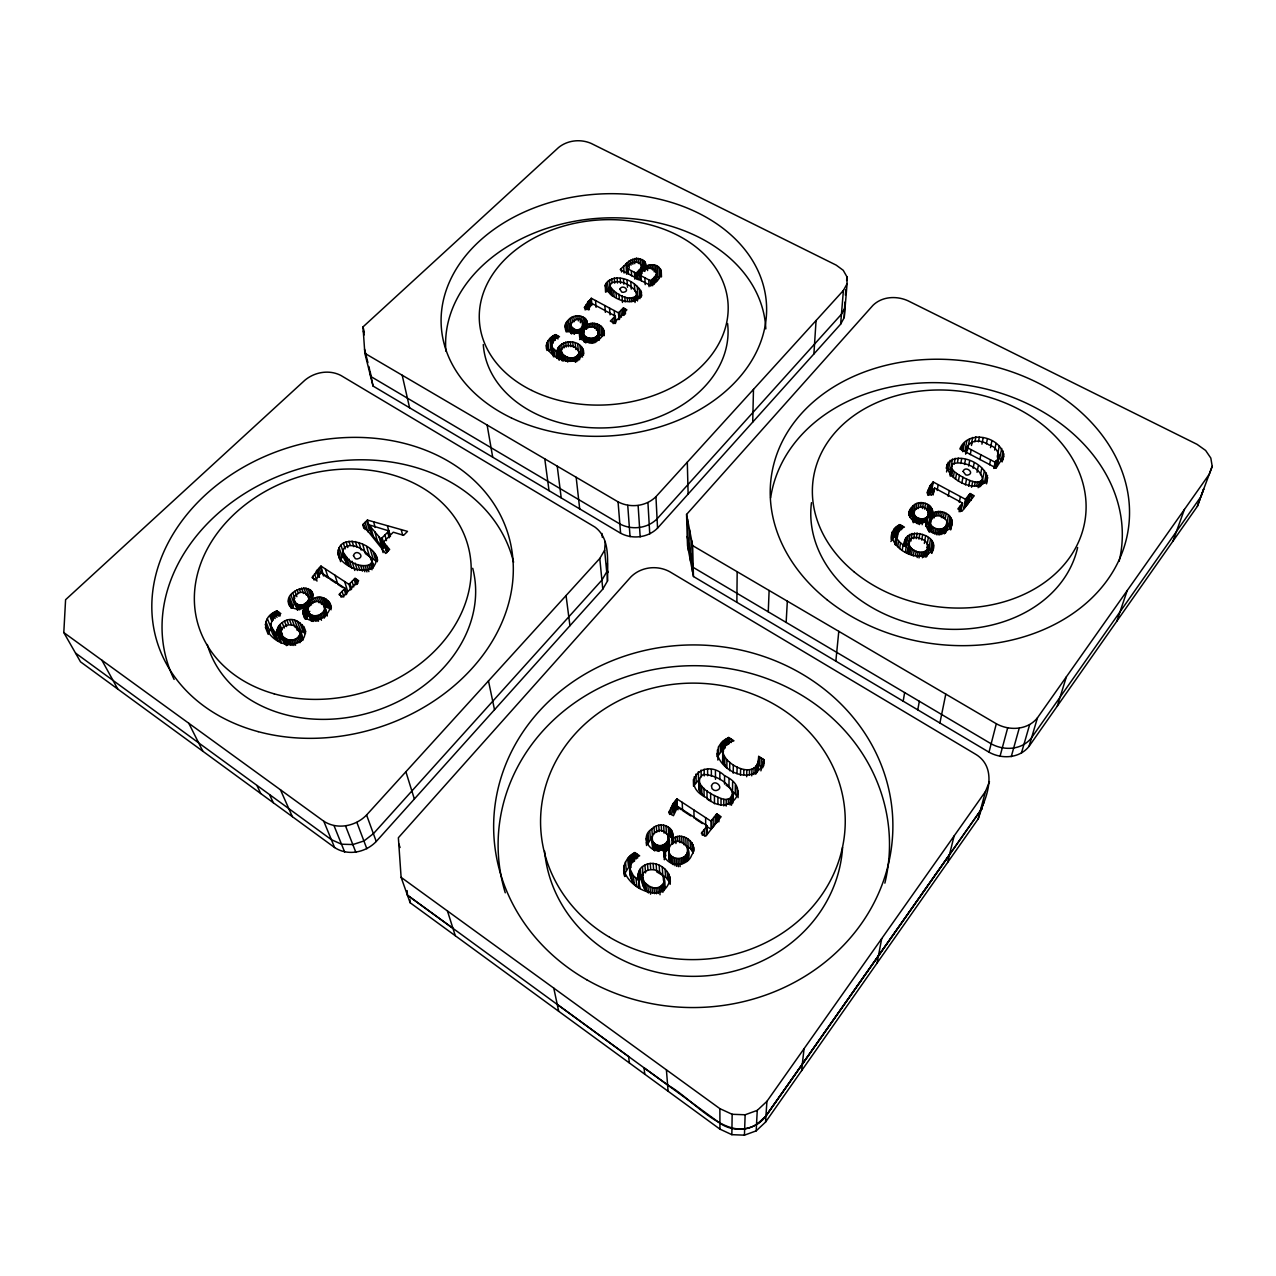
<?xml version="1.0" encoding="UTF-8"?>
<svg xmlns="http://www.w3.org/2000/svg" width="1276" height="1276" viewBox="0 0 1276 1276"><rect width="100%" height="100%" fill="white"/><g stroke="black" fill="none" stroke-linecap="round" stroke-linejoin="round"><path stroke-width="1.5" d="M721.53 742.52L718.595 746.699L718.611 755.201L721.53 751.038L722.407 741.611L728.692 737.48L733.923 740.766C698.785 750.99 759.172 790.067 758.694 756.381L764.021 759.73L763.877 763.112M721.53 751.038L722.407 741.611M726.905 759.89L726.873 768.327L722.679 761.309L722.695 750.575M665.131 847.806L663.887 851.842L664.381 859.753L665.609 855.749L665.131 847.806C653.009 858.142 637.84 837.694 651.845 828.922C656.534 824.057 664.812 823.498 669.772 828.268C675.084 832.367 671.256 838.922 672.101 844.202M723.364 763.606L723.38 755.153M723.412 751.724L723.332 740.766M723.779 805.89L723.795 799.302C714.783 796.894 690.045 784.517 703.283 774.468C717.399 774.723 737.735 786.67 732.44 803.529L732.488 791.599M722.407 750.129L724.274 748.534L724.305 740M736.858 602.304L737.177 571.728M724.545 784.086L724.577 775.728C703.874 755.727 677.524 784.373 706.872 797.899C727.735 818.283 754.18 789.254 724.577 775.728M724.768 765.951L724.784 757.497M725.31 739.283L725.278 747.832L724.274 748.534M722.679 761.309L722.695 759.045M726.347 745.471L726.379 738.629M726.188 806.097L726.219 799.51L730.111 798.345L732.839 793.497M727.464 744.865L727.511 738.022M728.293 804.119L728.325 799.191M728.644 744.323L728.692 737.48M737.209 788.058L737.081 796.352L728.979 787.196L729.043 778.854M729.457 743.126L729.505 737.991M729.681 770.736L729.76 762.314M730.047 804.933L730.111 798.345M731.276 742.536L731.308 739.123M731.483 805.22L731.563 796.974M732.536 790.275L732.631 781.949M928.386 547.069C925.371 557.357 906.726 550.658 909.006 541.311C911.016 536.941 916.678 536.558 920.506 538.6C928.641 540.833 930.539 549.35 926.791 556.543M641.557 292.443C637.681 310.355 607.105 299.094 605.223 285.154C612.911 270.065 640.664 281.358 641.748 295.841M670.155 883.152C672.085 870.328 656.279 859.147 644.922 865.048C635.033 869.674 638.718 880.472 640.042 888.479C627.457 882.498 625.144 860.566 639.627 855.813L634.842 852.575C626.229 856.898 621.476 867.09 624.73 876.5L624.187 865.256M733.221 773.208L733.317 764.803M671.846 839.401C681.4 829.974 699.918 843.42 691.688 855.127C686.887 868.765 663.568 866.882 663.887 851.842M735.247 793.321L735.359 785.027M736.986 773.703L737.097 766.988M984.259 800.929L978.213 818.841L765.584 1122.051L756.19 1130.871L744.45 1135.162L731.85 1134.667L732.153 1114.283L719.871 1108.637L401.111 877.346L398.367 837.742L630.695 577.119C640.759 566.815 657.172 564.869 669.709 571.696L974.768 753.749C996.397 765.935 989.155 792.571 980.319 810.691L765.951 1115.83C734.067 1153.839 695.037 1099.593 667.603 1085.031M738.07 797.675L738.182 791.056M740.479 775.314L740.606 768.599M743.749 774.644L743.86 769.619M752.728 422.101L753.478 389.371M746.667 776.749L746.827 770.05M749.395 774.915L749.538 769.891M751.755 775.84L751.963 769.125M753.909 774.5L754.132 767.785M755.743 774.261L756.03 765.855M757.37 763.75L757.083 772.171L758.391 764.834L762.841 767.658M756.461 773.24L756.764 764.818M744.45 1135.162L745.136 1114.777L757.258 1110.375L766.924 1101.332L985.471 791.503L989.474 781.63M757.577 771.039L757.88 762.617M757.976 769.859L758.279 761.421M758.263 768.646L758.566 760.209M758.582 759.762L758.694 756.381M758.423 767.402L758.773 757.689M759.22 765.361L759.523 756.907M760.879 770.848L764.021 759.73M761.022 766.509L761.357 758.056M768.264 611.842L769.125 590.469M762.904 765.967L763.192 759.204M763.064 766.573L763.207 763.192M763.415 765.44L763.558 762.075M763.606 765.983L763.83 760.911M583.802 353.643C582.813 334.695 548.568 340.054 558.744 359.736M63.8 632.577L65.586 599.72L304.868 380.232C314.757 371.954 329.288 369.434 340.931 375.479L594.855 527.02C611.364 539.078 606.898 562.923 607.488 580.995L602.782 589.129L376.245 841.474C365.67 852.591 347.79 856.244 334.615 847.535L80.516 661.845L63.8 632.577L323.753 821.202C337.327 830.07 355.637 826.322 366.579 814.997L599.784 558.457L604.633 550.195L605.287 541.534M756.19 1130.871L757.258 1110.375M603.66 330.548C604.569 344.935 574.997 346.322 580.452 331.138C573.291 337.47 558.92 327.757 568.346 320.148C572.908 312.827 590.549 315.316 586.131 325.46C593.34 319.877 606.339 325.619 604.074 335.604M786.144 622.433L787.34 601.171M630.488 876.197L630.631 873.789M813.897 353.962L816.066 320.531M766.924 1101.332L765.951 1115.83L802.365 1064.248L801.631 1070.644M765.584 1122.051L765.983 1116.022L980.367 810.834L984.306 801.089M607.344 563.29L607.488 580.995M717.192 756.684L718.595 746.699M307.675 610.965C311.248 620.471 328.187 614.282 324.024 605.095C321.169 601.171 315.14 600.103 311.328 603.293C304.406 607.472 308.84 615.766 311.488 621.173L305.379 603.309C314.375 598.46 303.417 588.077 297.324 594.153C288.344 598.97 299.286 609.45 305.379 603.309M310.754 617.504L310.897 620.024M840.629 324.184L843.404 290.465L847.073 283.782L846.929 276.796L843.229 270.305L836.211 265.137L591.107 143.391C580.5 138.813 567.629 140.153 558.601 147.49L363.006 326.895L364.84 353.308L373.055 386.054L620.599 533.208C632.481 539.588 647.969 537.77 657.555 528.12L840.629 324.184L844.233 317.565L847.073 283.782M844.792 302.3L844.233 317.565M845.398 295.139L845.86 289.636M846.626 280.465L846.929 276.796M932.644 551.28C941.273 531.645 897.554 525.919 906.215 546.734L905.354 552.412M1003.622 456.537C1002.489 437.142 968.085 428.465 959.871 448.929L996.141 468.005L1003.622 456.537L1002.92 459.807M835.844 661.143L838.795 631.349M965.597 453.953L966.809 447.382C971.323 438.832 981.946 440.14 988.82 444.845C1000.097 447.988 1000.4 458.945 995.806 468.021L996.333 462.247M642.322 877.154L644.38 882.179L647.825 885.225L648.463 892.929C623.549 865.622 672.436 859.37 663.935 890.728L664.222 879.754M643.008 884.922L642.657 877.425M931.065 520.241C939.375 506.572 919.932 495.933 911.479 507.609C902.722 516.764 918.592 527.77 926.599 520.656L925.658 526.398M547.005 350.485C544.246 343.499 549.541 337.119 555.666 334.615L559.494 336.72C551.966 338.523 549.063 346.562 552.317 353.516M644.476 266.955C661.526 258.677 667.874 276.764 650.808 285.68L620.232 269.603L628.829 261.277L636.421 258.278L642.067 259.602L645.018 261.995L644.651 270.384M804.071 1048.681L802.317 1064.056L949.551 854.697L947.637 862.448M932.341 512.569L931.927 513.989C936.712 509.969 943.809 511.166 948.435 514.818L945.245 533.272C956.553 513.606 924.414 507.8 928.386 530.545L929.725 528.025M929.981 520.975C929.279 529.556 944.75 532.698 946.967 523.718M339.352 558.553C331.281 530.513 375.67 541.359 377.616 560.483M891.174 539.588C890.568 533.145 894.125 527.259 899.867 524.611L904.413 527.116C896.964 529.301 894.939 537.738 895.146 544.692L895.704 542.826M890.903 541.502L892.594 538.855L893.918 529.333M892.594 538.855L894.508 528.647M893.184 538.169L895.146 527.977M893.822 537.515L895.832 527.339M894.508 536.877L896.565 526.717M289.923 606.499C279.667 589.703 319.144 579.288 311.695 599.784L312.971 603.436M895.242 536.255L897.347 526.143M895.497 544.677L898.16 525.6M897.905 532.714L898.99 525.09M896.454 544.692L896.502 535.186M897.395 537.18L898.208 531.454M898.767 532.251L899.867 524.611M899.755 530.72L900.569 524.994M897.762 546.622L898.575 540.928L897.267 538.998M901.59 529.684L902.132 525.856M899.676 548.552L900.505 542.874L898.575 540.928M914.063 511.915C913.329 520.034 928.226 521.772 928.816 513C924.51 501.069 909.262 508.885 912.739 520.656M280.72 641.972L280.624 638.287L282.395 634.714L278.934 625.719C296.718 604.936 321.169 642.275 289.7 644.651C270.751 643.886 254.243 620.168 276.892 610.901L280.816 613.565C267.593 616.866 268.47 633.614 278.519 641.158L275.026 632.194L270.671 626.069M902.212 550.482L903.057 544.804L900.505 542.874M904.014 544.692L904.572 540.896M903.918 545.857L904.891 539.764M904.285 546.256L905.418 538.647M908.719 515.297L909.294 511.453M909.294 515.313L910.155 509.555M275.026 632.194L277.705 634.236L276.956 630.551L278.934 625.719M905.035 545.187L906.167 537.579M911.479 507.609L910.043 517.227L913.488 514.084L914.956 504.451M907.938 535.745L906.502 545.251L908.48 543.879M911.686 515.472L913.137 505.838M909.916 534.357L907.156 553.369L907.571 550.785M907.81 552.811L909.804 540.051M912.882 521.709L914.525 510.815M908.576 554.135L909.724 546.559M913.329 522.713L914.493 515.041M910.952 541.056L912.117 533.448M916.024 509.236L916.902 503.446M914.366 521.74L915.243 515.982M909.979 553.497L910.857 547.835L908.975 545.235M915.386 522.634L916.28 516.876M913.664 538.695L914.557 532.985M918.114 508.598L919.023 502.824M911.447 554.709L912.34 549.047M916.71 523.463L917.619 517.721M561.376 349.799L562.317 360.964C552.636 340.676 582.398 341.059 579.272 358.54M920.602 506.444L921.192 502.585M913.297 555.873L914.19 550.195M918.146 524.149L919.055 518.407M916.248 538.695L917.141 532.985M919.533 524.58L920.443 518.838M922.468 508.534L923.377 502.76M915.578 554.964L916.184 551.184M921.176 522.857L921.782 519.029M918.943 539.174L919.852 533.464M922.149 524.707L923.058 518.965M924.622 509.108L925.547 503.334M917.189 557.532L918.098 551.854M927.62 495.072L928.561 489.266M304.693 618.381L302.843 611.746L304.693 606.802L307.931 615.877L306.352 619.211L303.098 610.151M923.664 522.49L924.287 518.662M928.418 494.546L929.662 486.794M928.593 495.375L930.172 485.678L933.171 481.961L965.485 499.315L963.635 508.965L968.165 503.222L970.047 493.541L974.226 495.774L962.056 511.197L957.861 508.933L962.519 503.047L934.606 488.022L931.416 495.279L926.95 492.855L930.172 485.678M919.023 557.899L919.948 552.237M921.75 540.115L922.676 534.405M924.781 521.948L925.403 518.12M926.791 510.081L927.732 504.307M930.635 485.087L929.056 494.801L931.592 491.675L933.171 481.961M930.092 493.525L931.671 483.811M925.515 523.08L926.456 517.338M927.891 512.904L929.151 505.2M931.113 492.249L932.708 482.535M921.081 556.081L921.703 552.317M927.413 516.317L925.85 525.903L928.673 511.963M926.615 524.771L928.816 513M924.366 543.432L925.61 535.824M930.332 506.205L928.753 515.839L930.746 519.46L930.316 523.575M922.404 557.756L923.33 552.093M929.662 516.94L931.257 507.322M933.155 494.96L934.112 489.155M933.968 491.898L934.606 488.022M923.84 557.245L924.781 551.567M930.348 518.168L931.943 508.55M669.932 879.276C664.429 905.992 626.66 888.128 623.884 868.701M928.545 529.859L930.475 519.715M928.753 531.071L930.013 523.415M930.746 519.46L932.357 509.842M930.363 524.197L932.485 511.182M925.1 556.432L926.041 550.754M927.062 545.123L928.322 537.515M929.279 532.236L930.555 524.595M925.866 557.213L928.019 544.533M932.517 518.694L933.49 512.92M937.206 490.478L938.195 484.641M930.475 531.422L931.432 525.696M903.185 701.178L904.636 692.581M933.043 543.289L931.416 552.763L928.864 548.824L930.459 539.333M931.671 532.459L932.644 526.733M934.16 517.912L935.133 512.154M936.201 515.488L936.855 511.644M930.427 550.738L932.038 541.247M933.203 533.432L934.176 527.706M937.972 515.281L938.642 511.437M934.861 534.213L935.85 528.487M946.218 468.276C950.987 446.217 993.749 464.99 986.492 483.859M931.863 553.401L933.474 545.378M946.553 471.96L948.243 462.167M936.488 534.724L937.477 528.998M939.806 515.345L940.476 511.501M950.173 460.285L948.483 470.094L950.779 468.802M938.067 534.963L939.072 529.237M941.353 517.609L942.358 511.851M949.854 474.768L952.486 458.993M939.599 534.899L940.603 529.189M980.861 485.933C989.171 470.988 963.205 458.913 952.103 464.225L950.381 474.002L951.577 472.933M950.285 476.251L952.103 464.225M943.251 518.247L944.256 512.474M941.034 534.58L942.039 528.854M948.227 496.412L949.264 490.606M951.673 475.852L952.709 469.999L951.673 468.436M954.145 464.161L955.182 458.275M942.342 533.99L943.363 528.264M945.165 519.157L946.202 513.399M948.435 514.818C965.087 532.012 921.719 542.826 926.599 520.656M943.522 533.129L944.559 527.387M953.3 477.511L954.336 471.657L952.709 469.999M944.24 533.91L945.612 526.254M945.388 532.044L946.904 521.262M957.542 462.056L958.26 458.132M945.085 532.618L946.473 524.978M955.533 479.282L956.585 473.428L954.336 471.657M961.482 449.503L962.072 446.217M951.37 518.168L949.615 527.754L948.419 525.999L950.157 516.413M703.985 788.329L704.129 796.607L699.264 790.291L699.073 778.328M962.375 450.922L963.571 444.351M962.758 451.72L964.257 443.506M960.796 463.475L961.689 458.562M958.388 481.148L959.456 475.294L956.585 473.428M950.301 529.652L952.071 520.066M966.841 440.794L965.023 450.667L967.798 448.658M917.763 709.839L919.342 701.29M950.827 529.747L952.247 522.091M965.82 453.682L967.033 447.126M966.283 453.092L967.511 446.536M964.544 464.48L965.453 459.567M967.288 450.603L968.197 445.675M968.101 447.015L969.632 438.785M961.849 483.11L962.933 477.256L959.456 475.294M959.313 502.377L960.397 496.587M971.403 444.048L972.647 437.461M971.467 445.483L972.073 442.182M959.105 511.772L960.206 505.982M970.27 454.607L971.195 449.678M968.659 466.059L969.585 461.162M960.35 511.676L961.801 503.972M965.438 484.912L966.538 479.058L962.933 477.256M961.067 510.767L962.519 503.047M974.944 441.767L975.885 436.823M877.075 963.061L881.684 938.658M964.337 508.071L966.203 498.406M968.675 486.3L969.792 480.462L966.538 479.058M686.791 853.485L687.094 861.38C695.755 846.482 673.856 831.521 668.544 849.8C668.831 861.747 689.072 861.172 687.716 848.763M973.125 468.228L974.067 463.332M965.9 506.094L967.766 496.428M978.437 441.799L979.394 436.855M967.463 504.116L969.329 494.434M971.562 487.272L972.695 481.435L969.792 480.462M970.701 493.892L968.165 503.222M939.902 722.998L945.787 694.112M971.004 500.463L972.137 494.657M981.93 444.16L983.222 437.572M974.481 485.885L975.247 481.993L979.314 481.865L982.026 480.095M977.033 472.295L978.325 465.772M979.888 459.663L980.861 454.75M669.31 856.18L669.549 860.742L673.186 864.697L672.771 856.818M976.682 486.028L977.448 482.137M986.396 443.904L987.369 438.96M978.15 487.703L979.314 481.865M980.494 474.72L981.802 468.196M979.665 487.033L980.845 481.196M981.324 485.119L984.482 470.605M990.527 447.621L991.851 441.049M986.396 472.997L984.418 482.775L982.52 480.382M989.57 464.751L990.559 459.854M985.917 483.173L987.512 475.374M994.674 450.045L996.03 443.474M993.845 468.436L995.216 461.912M994.323 467.845L995.679 461.306M994.786 467.255L997.864 458.212M997.609 454.176L999.331 445.962M997.369 457.334L998.39 452.406M996.636 465.947L998.869 454.192M1003.239 451.066L1001.15 460.923L999.65 458.339L1001.74 448.482M1002.107 461.944L1003.861 453.746M652.754 844.616L652.881 848.556L654.636 850.901L654.062 842.942C648.256 838.157 655.529 828.618 661.893 830.708C671.064 833.053 671.894 847.631 664.589 852.543M654.062 842.942C659.022 848.859 668.991 844.122 668.449 836.817M987.799 477.687C980.861 496.412 946.122 480.382 946.888 464.352M267.37 618.653L270.911 627.68L268.757 633.327L265.185 624.331M281.278 634.06L286.717 645.624C267.131 624.761 300.386 614.777 302.779 639.132M949.503 854.537L954.113 835.955M1200.206 498.597L1197.367 506.349L1029.046 746.348C1019.54 758.454 1001.804 759.38 988.996 752.186L996.317 723.747L692.645 545.618L686.568 514.435L872.991 305.315C882.163 296.351 896.549 295.665 907.858 300.721L1197.016 444.319L1205.613 450.444L1210.828 458.084L1212.2 466.314L1209.313 474.162L1037.468 717.798C1027.643 730.159 1009.475 731.036 996.317 723.747M637.107 300.434C642.61 284.835 602.782 270.719 610.263 293.943M283.272 636.676C288.248 643.295 302.3 639.579 299.669 630.631M1000.001 756.381L1007.641 728.022M980.319 810.691L985.471 791.503M978.213 818.841L980.367 810.834M1011.246 756.684L1019.189 728.325M598.572 333.658C599.816 325.763 585.923 324.264 583.483 331.393C582.191 339.304 596.147 340.82 598.572 333.658L599.146 340.389M1021.374 753.271L1029.588 724.848M1029.046 746.348L1037.468 717.798M1057.341 706.011L1066.401 676.774M569.878 324.694C587.901 305.427 585.269 343.914 569.878 324.694L570.755 333.132L570.165 326.433M892.211 531.98C888.399 549.796 925.275 567.373 933.298 547.5M346.578 557.134C353.165 569.255 384.937 568.952 365.733 552.476C351.155 538.695 332.175 546.878 349.449 566.432L346.578 557.134L342.893 551.87M1116.851 621.141L1127.218 590.549M346.195 558.154L345.78 561.185M643.216 874.618L638.909 881.078L639.34 887.011L638.191 873.294M1172.931 541.183L1184.415 509.443M1197.367 506.349L1203.683 489.043L1200.812 496.827L1031.455 737.895C1021.853 750.097 1003.989 750.99 991.085 743.764L693.155 567.357L687.19 536.462L686.568 514.435M625.017 873.087L630.807 863.884L630.025 856.005M643.168 883.263L642.546 866.787M1200.812 496.827L1212.2 466.314M636.214 278.216L635.911 273.08C650.68 264.132 631.492 256.412 626.739 268.263L627.058 273.399M290.976 595.079L294.309 604.202L292.14 608.173L288.791 599.066M650.505 280.736C667.029 270.576 644.603 261.931 639.276 274.85L650.505 280.736L650.744 285.856M559.781 345.573L560.914 355.637L558.84 359.417L557.692 349.385M553.21 352.064L552.492 353.643L551.296 343.579M343.914 554.613L340.931 559.255L338.012 549.94M706.314 826.992L706.441 835.046L707.351 833.898L707.223 825.827L677.843 806.56L673.441 815.715L668.736 812.621L673.154 803.561L676.934 798.888L710.939 821.122L711.035 829.225L705.724 825.747L705.596 817.629M562.493 359.848L563.019 358.763M651.845 828.922L652.435 836.96L647.538 843.994L646.9 836.003M676.934 798.888L677.317 807.102L672.883 813.147L672.468 804.981M561.185 350.916C562.748 358.141 575.476 361.044 578.762 353.516M585.046 340.437L584.456 341.505L583.483 331.393M699.264 786.654L700.221 785.011M618.956 319.654L618.477 312.875L591.298 298.265L584.264 307.564L588.029 309.589L591.841 303.417L615.319 316.065L615.814 322.828M698.355 771.693L698.546 780.067L694.447 785.139L694.224 776.797M647.825 885.225C652.483 889.085 660.633 889.101 663.424 883.008M350.74 589.927L349.018 584.408L320.978 566.065L311.998 577.534L315.874 580.086L320.898 572.445L345.126 588.348L346.865 593.834M913.058 520.417L913.807 519.3M609.625 285.425C613.756 293.448 628.829 302.556 636.82 295.33M761.022 767.482C748.9 784.214 720.637 770.688 717.176 753.303M711.035 829.225L716.729 822.015L716.681 813.865L721.1 816.736L705.772 836.163L701.353 833.244L707.223 825.827M710.939 821.122L716.681 813.865M965.485 499.315L970.047 493.541M996.365 460.445L994.993 462.183L966.809 447.382M552.157 347.566L549.031 350.964L547.803 340.899M579.591 339.575L583.547 336.609M571.138 328.777L567.98 331.919L566.895 321.791M364.84 353.308L618.062 501.851C630.248 508.295 646.055 506.492 655.944 496.683L843.404 290.465M384.395 543.241L386.947 552.604L383.422 542.109L393.279 532.204L403.615 535.33L407.507 531.39L367.408 520.066L362.767 524.659L363.851 528.423M367.408 520.066L371.476 534.165L383.486 548.361L384.73 547.101L382.162 537.722M345.126 588.348L338.985 594.536L342.622 596.929L358.668 580.708L355.047 578.347L349.018 584.408M615.319 316.065L610.343 321.074L613.868 322.988L626.883 309.845L623.358 307.963L618.477 312.875M380.902 538.982L388.941 530.928L368.812 524.739L380.902 538.982L383.486 548.361M640.089 279.747L638.973 270.034M323.434 575.923L320.978 566.065M370.056 529.508L367.775 531.789L365.096 522.362M756.477 1124.714L765.983 1116.022C755.408 1130.408 734.434 1133.375 719.935 1123.183L407.459 895.146M309.813 611.332L307.372 613.214L304.135 604.138M610.279 290.003L608.285 291.614L607.504 281.374M896.007 535.681L897.634 534.628M663.935 856.85L665.609 855.749M311.695 599.784C318.777 593.866 330.58 598.54 331.361 607.87M306.288 616.802L307.931 615.877M304.693 606.802C299.605 610.662 290.561 609.593 288.583 602.862M732.153 1114.283L745.136 1114.777M723.795 799.302L726.219 799.51M326.162 599.194L329.224 608.317L324.008 606.307L320.898 597.184M972.695 481.435L975.247 481.993M309.909 589.592L313.099 598.747L309.143 597.104L305.937 587.949M298.042 629.291L305.474 633.582L302.189 624.57M668.815 874.012L669.278 881.796L665.578 877.043L656.677 871.843L656.119 863.996M640.759 269.124L644.843 271.453L644.316 261.149M586.609 329.017L582.654 326.592L584.025 341.888M656.039 275.839L659.485 277.721L659.07 267.434M401.111 877.346L410.122 902.722L719.951 1129.148L731.85 1134.667M601.028 326.114L601.873 336.226L598.396 334.264L597.535 324.136M626.739 268.263L635.911 273.08M673.218 842.176L671.399 837.582L666.455 833.914L665.976 825.859M693.043 844.887L693.283 852.847L690.428 848.604L686.073 845.605L685.77 837.614M373.166 551.695L375.814 561.009L365.399 553.609L362.671 544.262M687.19 536.462L687.525 545.713L693.458 576.513L988.996 752.186M903.057 544.804L906.215 546.734M551.519 346.817L558.681 353.324L557.787 351.363M578.682 354.058L582.606 357.009M716.729 822.015L717.415 822.462L717.367 814.311M324.04 575.317L328.363 578.156L325.332 568.921M329.958 579.192L336.322 583.371M342.718 587.566L337.917 584.424L334.95 575.205M677.317 807.102L681.24 809.67M690.794 815.954L682.548 810.531L682.213 802.333M695.755 819.208L702.406 823.562M709.504 800.642L707.079 798.967L706.968 790.705M726.028 785.123L728.979 787.196M75.651 653.168L331.473 839.736L341.585 844.218L352.894 844.553L363.979 840.948L373.453 833.627L601.953 580.038L606.706 571.871L604.633 550.195M667.587 1084.839L644.061 1067.852L644.763 1074.201M452.964 928.338L407.475 895.305L407.14 890.632M553.768 988.102L557.229 1004.356L628.574 1056.56L629.403 1062.972M629.69 868.382L633.406 875.783L639.324 880.743M926.743 547.021L928.864 548.824M946.696 524.42L948.419 525.999M997.274 455.819L999.65 458.339M326.162 613.086L327.119 614.171L324.024 605.095M383.422 542.109L389.643 549.43L385.687 553.433L362.767 524.659M667.842 842.367L668.943 846.132M303.401 614.761C310.626 627.585 331.601 617.153 330.149 604.234M101.873 660.202L117.791 689.088M338.188 554.837C343.643 570.101 377.217 579.304 376.564 556.767M188.816 723.301L202.852 751.245M944.639 529.668L945.181 530.832M257.002 785.569L260.751 793.56M269.635 794.788L273.303 802.732M280.449 789.78L292.348 816.656M323.753 821.202L334.615 847.535M606.834 569.255L608.126 572.445M275.026 637.091L273.973 633.04M334.057 825.747L344.648 852.001M345.589 826.082L355.86 852.336M265.376 627.218L268.231 634.395M265.855 621.476L269.411 630.488M270.448 624.044L276.461 639.116M276.956 630.551L280.433 639.515M270.512 615.144L272.617 620.567M276.988 631.779L280.465 640.743M277.243 633.008L281.183 643.184M269.73 615.877L271.852 621.3M272.171 613.772L273.558 617.393M277.53 628.079L281.007 637.059M271.31 614.442L273.415 619.865M277.147 629.307L280.624 638.287M273.989 612.512L275.377 616.133M280.8 631.253L283.559 638.415M280.848 632.657L285.537 644.348M273.064 613.134L275.153 618.557M278.136 626.883L281.597 635.863M275.887 611.411L277.275 615.032M286.59 638.941L288.647 644.3M356.897 822.43L366.85 848.763M274.93 611.938L277.004 617.377M279.954 624.586L282.028 629.993M284.835 637.904L287.579 645.05M278.854 612.241L280.226 615.861M282.187 622.656L284.245 628.063M277.498 611.316L278.886 614.936M288.344 639.659L290.386 645.018M276.892 610.901L278.966 616.34M284.532 621.205L286.574 626.612M290.099 640.058L292.14 645.417M293.544 639.914L295.553 645.273M291.853 640.137L293.879 645.496M295.123 639.372L296.463 642.945M286.972 620.248L288.328 623.852M289.524 619.753L291.534 625.176M296.59 638.51L297.93 642.099M292.124 619.769L294.804 626.979M297.962 637.362L299.956 642.721M294.724 620.28L298.887 631.652M299.86 634.635L301.838 640.01M366.579 814.997L376.245 841.474M295.904 626.787L297.228 630.392M299.11 635.99L301.104 641.365M297.308 621.268L300.626 630.296M288.44 601.012L291.119 608.301M298.807 629.339L302.843 640.472M299.908 622.768L303.194 631.779M289.636 597.072L292.986 606.196M294.549 600.518L296.526 605.988M295.282 602.798L297.93 610.087M303.895 626.484L305.857 631.891M293.767 599.8L297.276 609.96M297.691 604.409L299.669 609.864M292.794 593.037L294.788 598.524M296.415 603.692L298.393 609.146M302.843 611.746L305.458 618.988M300.259 605.079L301.567 608.716M302.938 613.293L304.9 618.716M294.9 591.171L296.877 596.658M298.967 604.872L300.291 608.508M297.069 589.719L298.377 593.388M303.72 608.508L306.974 617.568M301.567 605.015L302.875 608.652M302.859 604.696L306.112 613.788M307.532 608.445L311.791 620.455M299.286 588.667L300.578 592.319M307.644 601.044L309.574 606.499M312.014 615.08L313.928 620.503M301.551 588.013L303.497 593.5M306.591 602.24L308.521 607.695M310.531 614.235L313.083 621.476M308.266 595.621L311.504 604.952M315.044 615.861L316.942 621.284M307.452 594.696L310.738 604.218M308.393 599.88L310.307 605.35M303.8 587.757L306.384 595.095M313.513 615.622L315.427 621.045M307.979 588.555L311.169 597.71M316.592 615.814L318.49 621.237M308.76 596.61L310.674 602.081M313.529 598.683L314.805 602.32M318.123 615.479L319.383 619.083M315.379 597.87L316.639 601.506M321.01 613.947L322.254 617.568M312.046 591.601L313.322 595.254M319.59 614.857L321.472 620.28M311.121 590.533L313.019 596.02M398.798 843.851L400.058 847.503M317.23 597.343L319.096 602.814M322.365 612.751L324.216 618.19M319.064 597.12L321.568 604.409M323.53 611.395L325.396 616.834M324.63 606.26L327.358 614.745M324.79 608.764L327.262 616.021M323.067 603.995L325.539 611.268M312.779 576.353L314.04 580.038M324.343 610.072L326.193 615.51M324.455 598.237L327.517 607.344M314.518 573.753L317.006 581.122M322.7 597.567L325.779 606.674M317.022 569.973L319.51 577.358M316.241 571.154L318.107 576.688M329.368 602.384L331.202 607.855M317.644 569.367L319.494 574.902M328.044 600.709L331.09 609.816M320.356 566.672L322.812 574.072M319 568.027L320.85 573.562M339.942 593.563L341.123 597.216M342.064 591.426L343.818 596.929M447.461 910.984L455.277 935.723M344.169 589.305L345.908 594.807M344.616 581.521L347.519 590.724M337.709 552.349L340.628 561.663M405.896 771.757L414.365 799.015M339.129 547.579L342.032 556.91M349.959 583.467L351.682 588.97M344.775 555.283L347.646 564.582M341.027 545.267L346.418 562.828M352.032 581.377L353.739 586.896M355.047 578.347L356.738 583.866M348.986 559.111L351.825 568.394M343.435 543.305L345.158 548.919M354.106 579.288L355.797 584.823M284.723 643.008L284.261 640.217M346.083 541.949L347.79 547.548M351.985 561.185L354.808 570.468M356.865 579.527L357.982 583.212M355.605 578.714L357.296 584.233M348.954 541.199L350.087 544.932M355.143 563.099L357.392 570.516M352.064 541.056L353.755 546.67M358.062 564.566L359.736 570.133M360.725 565.603L362.384 571.154M363.15 566.193L364.792 571.744M355.398 541.518L357.073 547.133M358.939 542.587L361.14 550.068M365.319 566.353L366.946 571.903M367.249 566.081L368.876 571.632M370.423 564.215L372.034 569.782M368.955 565.364L370.04 569.064M371.986 561.312L373.581 566.879M369.976 556.304L371.061 560.02M366.627 546.543L369.322 555.889M371.491 562.812L373.102 568.378M363.5 523.942L365.111 529.588M370.279 549.127L372.959 558.457M371.236 558.059L373.374 565.491M366.675 520.783L369.354 530.226M375.256 554.231L377.361 561.679M370.694 526.956L373.342 536.367M374.841 531.837L377.457 541.247M373.645 521.836L375.208 527.498M379.004 536.749L381.604 546.128M382.066 548.887L383.103 552.62M386.532 545.761L388.064 551.376M384.921 534.947L386.453 540.593M387.681 532.188L389.196 537.818M388.941 530.928L390.44 536.574M387.41 525.712L389.914 535.138M401.222 529.62L402.674 535.266M364.553 349.146L367.919 362.623M368.892 366.467L373.055 386.054M363.006 326.895L364.33 332.27M363.293 330.994L364.25 334.854M402.179 375.208L409.596 407.778M488.469 680.905L494.514 709.727M557.245 1004.531L558.681 1011.294M546.383 345.461C549.733 360.151 580.883 369.976 583.483 350.294M732.408 799.861L732.743 801.743M487.129 425.052L492.695 457.175M664.445 885.895L664.716 887.506M544.772 458.866L549.031 490.654M566.05 595.557L569.941 625.703M557.229 466.171L561.217 497.895M546.702 343.164L547.532 349.863M550.307 338.06L552.125 353.58M549.685 338.65L550.881 348.715M552.412 336.417L553.21 343.132M553.975 350.087L554.773 356.77M551.679 336.944L552.269 341.984M550.977 337.486L551.966 345.892M552.476 348.444L553.465 356.817M554.821 335.014L555.411 340.054M556.049 351.697L556.83 358.397M553.991 335.46L554.582 340.501M553.194 335.923L553.784 340.963M558.346 347.423L559.494 357.471M557.931 348.396L559.446 360.023M556.272 334.934L556.655 338.299M555.666 334.615L556.049 337.981M557.58 335.668L557.963 339.033M558.968 346.482L560.116 356.546M563.944 355.254L564.502 360.263M561.615 344.01L562.174 349.05M562.748 354.234L563.498 360.917M576.162 477.272L579.703 508.885M561.887 353.165L562.652 359.848M565.491 356.227L566.034 361.236M563.593 342.829L564.136 347.869M624.538 872.178L624.953 876.07M565.3 325.013L566.034 331.76M568.825 357.615L569.192 360.949M565.172 326.592L565.539 329.958M565.699 342.048L566.257 347.072M567.166 357.041L567.724 362.065M570.452 357.918L570.819 361.267M567.964 341.649L568.506 346.673M565.874 323.418L566.783 331.856M570.085 318.649L570.962 327.087M570.149 323.785L571.425 333.977M573.562 357.774L573.897 361.124M625.447 861.874L626.261 869.722M568.346 320.148L569.415 330.277M570.324 341.633L570.851 346.673M572.047 357.982L572.398 361.315M627.648 858.525L628.462 866.388M571.903 317.453L572.414 322.525M576.178 356.642L576.704 361.666M572.653 328.698L573.179 333.754M574.934 357.344L575.444 362.352M571.552 327.996L572.079 333.052M572.733 342.032L573.243 347.056M570.707 322.844L571.058 326.225M578.714 355.334L579.049 358.684M578.219 354.6L578.714 359.625M629.834 865.973L631.03 878.622M573.801 316.592L574.312 321.664M575.093 329.639L575.428 333.004M628.398 857.647L629.196 865.527M577.31 355.701L577.821 360.725M573.881 329.272L574.407 334.328M575.173 342.813L575.859 349.528M579.91 345.429L580.899 355.494M577.454 329.734L577.789 333.1M630.679 863.597L631.062 867.52M631.492 873.294L632.258 881.078M575.811 316.049L576.146 319.431M599.784 558.457L602.782 589.129M578.762 351.363L579.591 359.736M576.289 329.782L576.624 333.148M577.661 343.994L578.331 350.709M629.196 856.818L629.977 864.697M582.813 348.571L583.467 355.27M580.74 328.331L581.728 338.443M631.859 854.505L632.625 862.401L631.7 863.118L630.918 855.239M580.452 331.138L581.282 339.56M633.406 875.783L634.172 883.534M579.687 329.001L580.692 339.113M581.633 346.96L582.446 355.334M579.735 332.51L580.405 339.241M577.821 315.842L578.315 320.914M579.336 333.849L579.671 337.215M578.602 329.463L578.937 332.829M582.622 322.142L583.26 328.889M581.681 316.448L582.159 321.52M601.969 533.48L602.352 537.451M632.816 853.819L633.582 861.715M581.744 327.469L582.717 337.582M579.783 315.969L580.436 322.732M584.711 318.027L585.668 328.171M586.45 337.087L586.928 342.127M634.842 852.575L635.4 858.509M583.531 317.277L584.488 327.422M585.174 336.274L585.812 342.989M633.821 853.181L634.571 861.077M583.164 322.924L584.073 331.393M636.022 878.255L636.772 886.007M583.148 325.555L583.786 332.302M584.217 335.397L584.855 342.127M587.694 324.567L587.997 327.932M586.832 320.85L587.311 326.465M586.37 319.813L586.992 326.576M587.885 337.741L588.348 342.797M637.936 874.778L638.479 880.615M584.855 306.607L585.174 309.988M635.592 853.086L636.134 859.003M585.668 318.872L586.45 328.841M588.092 301.439L588.858 309.924M639.388 870.471L640.105 878.271M587.502 302.396L588.108 309.175M589.289 323.897L589.592 327.278M590.708 338.363L591.171 343.404M637.234 854.186L637.585 858.142M638.67 871.859L639.388 879.658M586.178 304.501L586.641 309.589M589.289 338.172L589.767 343.212M592.558 323.275L592.846 326.656M593.452 338.028L593.898 343.069M589.703 299.86L590.31 306.639M640.345 869.115L641.046 876.915M588.603 300.945L589.352 309.43M590.9 323.466L591.203 326.847M592.096 338.315L592.558 343.356M595.924 336.784L596.355 341.824M643.279 880.552L643.949 888.287M594.217 323.322L594.664 328.379M642.578 878.861L643.264 886.613M591.298 298.265L591.904 305.06M594.728 337.518L595.174 342.558M590.804 298.759L591.394 305.554M595.525 300.53L596.099 307.325M597.806 329.655L598.237 334.711M597.965 334.727L598.396 339.767M644.38 882.179L645.05 889.898M595.876 323.61L596.466 330.356M597.024 335.811L597.471 340.867M644.922 865.048L645.576 872.896M599.178 324.901L600.039 335.03M598.827 331.569L599.401 338.315M645.895 883.726L646.549 891.445M598.476 330.58L599.433 339.336M602.384 327.454L602.942 334.2M649.947 886.485L650.569 894.189M646.294 842.32L646.549 845.51M618.062 501.851L620.599 533.208M647.49 863.9L647.969 869.785M603.277 328.921L603.819 335.668M604.84 305.538L605.382 312.333M646.262 838.38L646.773 844.776M606.004 283.24L606.658 291.773M605.223 285.154L605.574 292.22M648.08 833.595L648.702 841.602M650.25 863.342L650.712 869.227M666.407 1069.846L668.098 1091.251M652.004 887.362L652.451 893.136M649.787 831.154L650.409 839.177M654.014 887.857L654.46 893.631M609.529 308.058L610.04 314.837M611.858 289.429L612.368 296.239M627.744 505.376L630.057 536.686M652.164 836.609L652.642 843.021M655.992 887.968L656.406 893.742M652.291 840.581L652.881 848.556M651.861 837.981L652.499 847.28M610.582 288.025L611.092 294.836M612.831 318.569L613.214 323.641M609.513 279.763L610.566 292.762M653.153 863.373L653.583 869.259M613.676 290.912L614.059 296.032M614.219 310.578L614.952 320.739M611.778 278.662L612.033 282.076M614.553 316.847L615.048 323.61M653.009 841.793L653.599 849.768M655.449 844.01L655.896 850.374M616.053 292.491L616.42 297.595M654.03 827.183L654.476 833.627M614.314 278.04L614.681 283.16M657.826 887.713L658.241 893.487M409.899 899.66L410.122 902.722M370.327 372.241L370.63 376.388L619.849 523.957C631.827 530.369 647.41 528.551 657.076 518.854L841.442 314.231L845.079 307.596L844.967 302.38M620.933 310.419L621.396 317.182M618.972 294.15L619.323 299.254M656.981 844.887L657.395 850.853M617.137 277.897L617.488 283.017M619.243 312.11L619.721 318.872M659.501 887.059L660.043 894.763M622.018 295.665L622.481 302.476M622.608 308.728L623.055 315.507M620.2 278.248L620.551 283.384M658.48 845.446L658.879 851.411M661.016 886.038L661.415 891.828M659.15 865.224L659.692 873.055M656.327 825.923L656.773 832.383M623.501 279.093L623.852 284.213M624.809 296.829L625.128 301.934M625.128 308.904L625.463 313.976M638.128 505.567L640.169 536.893M658.751 825.157L659.182 831.601M659.947 845.701L660.202 849.672M662.356 884.651L662.866 892.371M621.3 268.55L621.524 271.979M623.916 308.25L624.363 315.028M623.358 307.963L623.82 314.741M981.914 805.73L982.137 809.128M627.313 297.659L627.537 301.056M663.951 878.143L664.541 889.117M661.383 845.637L661.638 849.609M663.233 876.532L663.472 880.424M623.645 266.221L624.092 273.08M662.276 867.042L662.786 874.873M628.175 269.013L628.494 274.149M629.562 298.121L629.77 301.519M665.099 869.243L665.578 877.043M627.042 262.856L627.361 267.992M627.058 280.433L627.489 287.26M662.77 845.27L663.153 851.236M625.99 263.909L626.628 274.18M661.207 824.87L661.622 831.33M630.854 282.251L631.269 289.078M631.54 298.233L631.748 301.63M663.616 825.109L664.11 833.164M628.829 261.277L629.259 268.135M664.094 844.584L664.796 857.775M632.545 259.108L632.848 264.26M634.762 297.42L635.049 302.508M666.535 842.32L667.013 850.294M633.279 297.994L633.486 301.391M630.663 260.033L630.982 265.169M631.317 270.671L631.636 275.807M667.284 871.556L667.747 879.355M665.354 843.611L665.833 851.57M636.899 292.858L637.506 300.929M668.177 839.496L668.64 847.471M668.544 849.8L669.087 859.258M634.475 258.534L634.778 263.669M636.134 291.518L636.612 300.035M647.937 502.616L649.755 533.974M667.523 840.884L667.986 848.859M669.709 876.596L670.155 884.38M634.475 272.33L634.874 279.173M635.974 296.479L636.182 299.876M634.427 284.309L634.826 291.135M688.083 858.238L687.238 847.28M637.729 271.278L638.207 279.843M636.421 258.278L636.612 261.708M668.289 827.103L668.736 835.174M669.948 854.25L670.379 862.145M636.485 272.522L636.868 279.364M637.282 286.366L637.856 296.59L639.978 298.632L639.42 288.408M668.082 835.557L668.544 843.564M668.863 848.237L669.549 860.742M640.217 258.821L640.488 263.972M640.504 268.391L640.871 275.249M641.015 275.76L641.302 280.895M669.437 811.201L669.613 814.455M639.531 269.475L639.898 276.334M640.855 290.434L641.222 297.244M669.772 828.268L670.219 836.306M671.16 855.574L671.591 863.469M638.335 258.374L638.606 263.526M672.484 832.51L672.915 840.533M642.067 259.602L642.61 269.906M670.953 808.075L671.288 814.614M672.484 837.614L672.819 844.01M671.878 830.963L672.293 839.002M641.413 264.866L641.908 273.335M641.174 267.402L641.541 274.244M670.969 829.544L671.399 837.582M645.465 262.888L645.72 268.04M645.018 261.995L645.289 267.147M673.712 838.077L673.951 842.878M644.874 277.785L645.225 284.628M674.541 857.839L674.956 865.718M655.944 496.683L657.555 528.12M643.327 260.352L643.854 270.656M672.803 834.169L673.042 840.677M648.75 279.811L649.069 286.653M675.642 837.12L675.945 843.516M647.347 265.392L647.602 270.544M673.744 802.827L674.159 811.026M676.312 858.509L676.695 866.388M673.154 803.561L673.568 811.743M645.64 263.845L646.039 269.491M650.569 264.77L650.728 268.199M651.079 280.162L651.318 285.282M678.05 858.812L678.417 866.691M675.052 801.216L675.435 809.431M648.91 264.961L649.085 268.391M653.599 277.626L653.902 284.452M679.757 858.764L680.124 866.643M652.259 264.802L652.499 269.938M652.339 278.886L652.658 285.728M676.344 799.621L676.727 807.82M677.604 836.498L677.827 841.299M655.593 265.552L655.896 272.41M681.416 858.349L681.671 864.267M655.338 275.744L655.577 280.864M679.63 836.227L679.917 842.638M653.934 265.057L654.237 271.916M654.173 277.036L654.397 282.171M677.843 806.56L677.987 809.829M682.947 857.616L683.202 863.517M657.236 266.301L657.682 276.573M681.671 836.338L681.942 842.734M656.518 271.629L656.933 280.321M656.167 274.547L656.454 281.39M683.729 836.785L684.048 844.792M684.383 856.531L684.622 862.448M660.394 268.71L660.665 275.552M685.706 855.095L685.93 861.029M661.207 270.097L661.478 276.94M688.45 550.482L687.509 519.252M687.828 838.795L688.115 846.785M687.493 851.889L687.78 859.801M692.517 571.648L691.688 540.689M690.475 561.025L689.582 529.923M693.458 576.513L692.645 545.618M690.156 840.629L690.428 848.604M691.895 842.654L692.15 850.629M693.873 809.957L694.096 818.123M693.602 847.312L693.729 851.283M693.362 779.62L693.554 786.287M695.978 774.053L696.186 782.395M687.301 462.183L688.131 494.051M699.073 781.981L699.264 790.291M698.754 780.099L698.945 788.424M701.066 770.082L701.21 776.781M702.279 832.08L702.342 835.302M700.045 783.958L700.237 792.268M701.688 786.08L701.848 794.374M704.145 769.205L704.256 775.904M704.288 829.528L704.416 835.971M707.574 769.045L707.67 775.76M710.62 793.225L710.7 801.472M711.338 769.635L711.418 776.334M711.849 819.99L711.928 828.092M714.432 795.538L714.48 803.768M713.81 817.501L713.89 825.62M715.788 814.997L715.836 823.132M715.437 770.927L715.485 779.301M717.862 756.716L717.862 760.081M717.894 797.325L717.909 803.912M717.415 749.969L717.447 756.748M719.871 1108.637L719.951 1129.148M718.882 815.3L718.898 821.808M721.02 798.585L721.02 805.156M720.701 743.493L720.701 752.011M719.839 772.969L719.855 779.652M445.898 351.187A160.361 120.311 -4.4 0 1 598.061 218.324A160.361 120.311 -4.4 0 1 765.807 328.889M505.264 892.817A195.707 178.927 -0.4 0 1 688.609 665.769A195.707 178.927 -0.4 0 1 884.858 883.136M842.575 847.344A149.356 136.436 -0.4 0 1 695.324 976.331A149.356 136.436 -0.4 0 1 544.597 851.14M727.591 323.514A122.64 91.952 -4.4 0 1 614.123 427.364A122.64 91.952 -4.4 0 1 483.285 344.52M770.624 497.847A177.252 140.982 8.9 0 1 973.078 386.245A177.252 140.982 8.9 0 1 1119.1 561.312M174.11 679.406A180.299 145.608 -17.4 0 1 289.827 471.913A180.299 145.608 -17.4 0 1 513.59 562.237M1077.63 547.5A135.049 107.359 8.9 0 1 926.663 627.01A135.049 107.359 8.9 0 1 811.472 502.68M472.71 568.283A138.111 111.459 -17.3 0 1 369.195 712.821A138.111 111.459 -17.3 0 1 207.286 644.508M353.452 555.634L355.334 558.633A3.716 2.967 -15.6 0 0 357.471 558.888C366.26 556.926 355.813 547.962 353.452 555.634M963.093 471.418L965.677 474.816A3.653 2.855 8.8 0 0 967.846 475.055C975.438 473.173 965.214 465.006 963.093 471.418M711.466 785.841L712.04 788.696L713.938 790.163A4.035 3.621 1.2 0 0 716.33 790.498C725.199 788.361 714.369 777.818 711.466 785.841M619.865 289.173L621.763 292.06A3.302 2.44 -3.7 0 0 623.725 292.252C630.902 290.784 622.337 283.607 619.865 289.173M531.773 390.44A124.633 92.51 -4.4 0 0 727.655 316.703A124.633 92.51 -4.4 0 0 551.742 229.999A124.633 92.51 -4.4 0 0 531.773 390.44M511.405 417.938A162.977 121.029 -4.4 0 0 766.094 319.207A162.977 121.029 -4.4 0 0 534.07 207.924A162.977 121.029 -4.4 0 0 511.405 417.938M609.577 937.254A152.338 138.239 -0.6 0 0 845.015 828.714A152.338 138.239 -0.6 0 0 624.124 698.147A152.338 138.239 -0.6 0 0 609.577 937.254M586.641 979.713A199.614 181.304 -0.6 0 0 892.722 833.132A199.614 181.304 -0.6 0 0 600.438 665.897A199.614 181.304 -0.6 0 0 586.641 979.713M258.183 731.642A183.584 147.011 -17 0 0 512.41 554.342A183.584 147.011 -17 0 0 227.112 477.495A183.584 147.011 -17 0 0 258.183 731.642M826.848 599.608A180.41 142.242 8.6 0 0 1124.746 545.059A180.41 142.242 8.6 0 0 897.985 362.751A180.41 142.242 8.6 0 0 826.848 599.608M854.234 571.967A137.457 108.316 8.6 0 0 1082.064 532.762A137.457 108.316 8.6 0 0 911.383 392.354A137.457 108.316 8.6 0 0 854.234 571.967M274.117 693.809A140.615 112.527 -17 0 0 470.7 560.084A140.615 112.527 -17 0 0 253.525 498.709A140.615 112.527 -17 0 0 274.117 693.809"/></g></svg>
